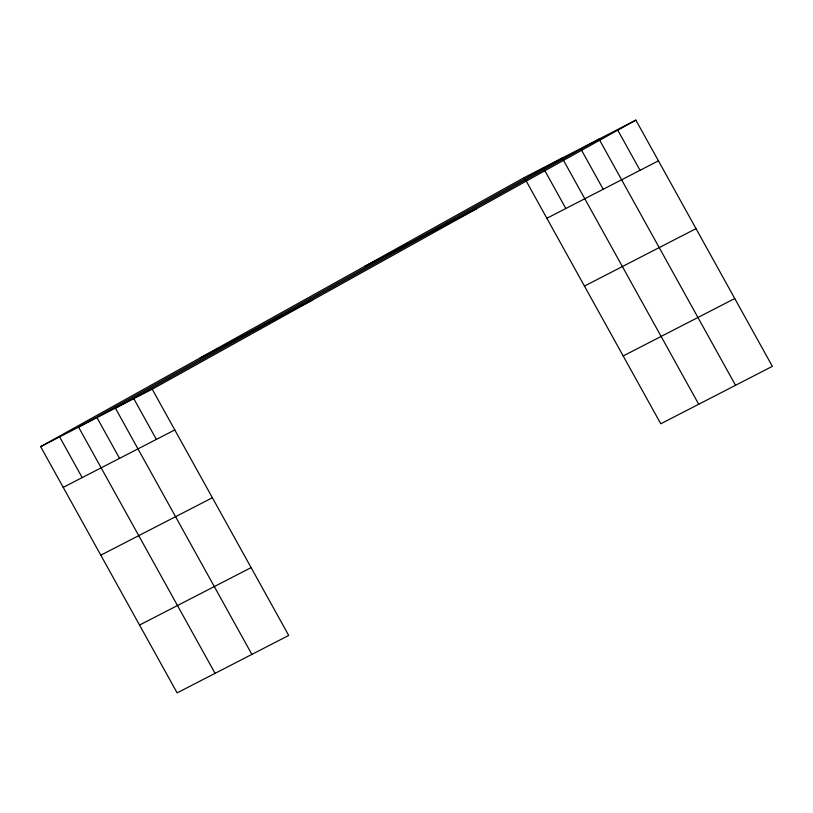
<?xml version="1.0" encoding="UTF-8"?>
<svg xmlns="http://www.w3.org/2000/svg" width="813" height="813" viewBox="0 0 813 813"><rect width="100%" height="100%" fill="white"/><g stroke="black" fill="none" stroke-linecap="round" stroke-linejoin="round"><path stroke-width="1.22" d="M40.65 446.652L152.224 389.214L288.706 635.441L177.132 692.879L40.65 446.652L524.294 177.559L635.868 120.121L772.35 366.348L660.776 423.786L524.294 177.559M152.224 389.214L635.868 120.121M364.691 266.359L476.266 208.921M200.252 357.852L311.826 300.414M546.864 218.27L658.428 160.832M63.211 487.363L174.785 429.925M584.456 286.085L696.019 228.646M100.812 555.177L212.376 497.739M623.185 355.962L734.759 298.523M139.541 625.055L251.115 567.616M617.453 129.602L640.024 170.303M735.531 385.301L599.049 139.074L115.405 408.167L251.888 654.394M580.634 148.555L603.205 189.266M698.713 404.254L562.23 158.037L78.587 427.13L215.069 673.347M543.267 167.793L565.828 208.504M133.81 398.695L156.381 439.396M96.991 417.648L119.562 458.359M59.613 436.886L82.184 477.597"/></g></svg>
